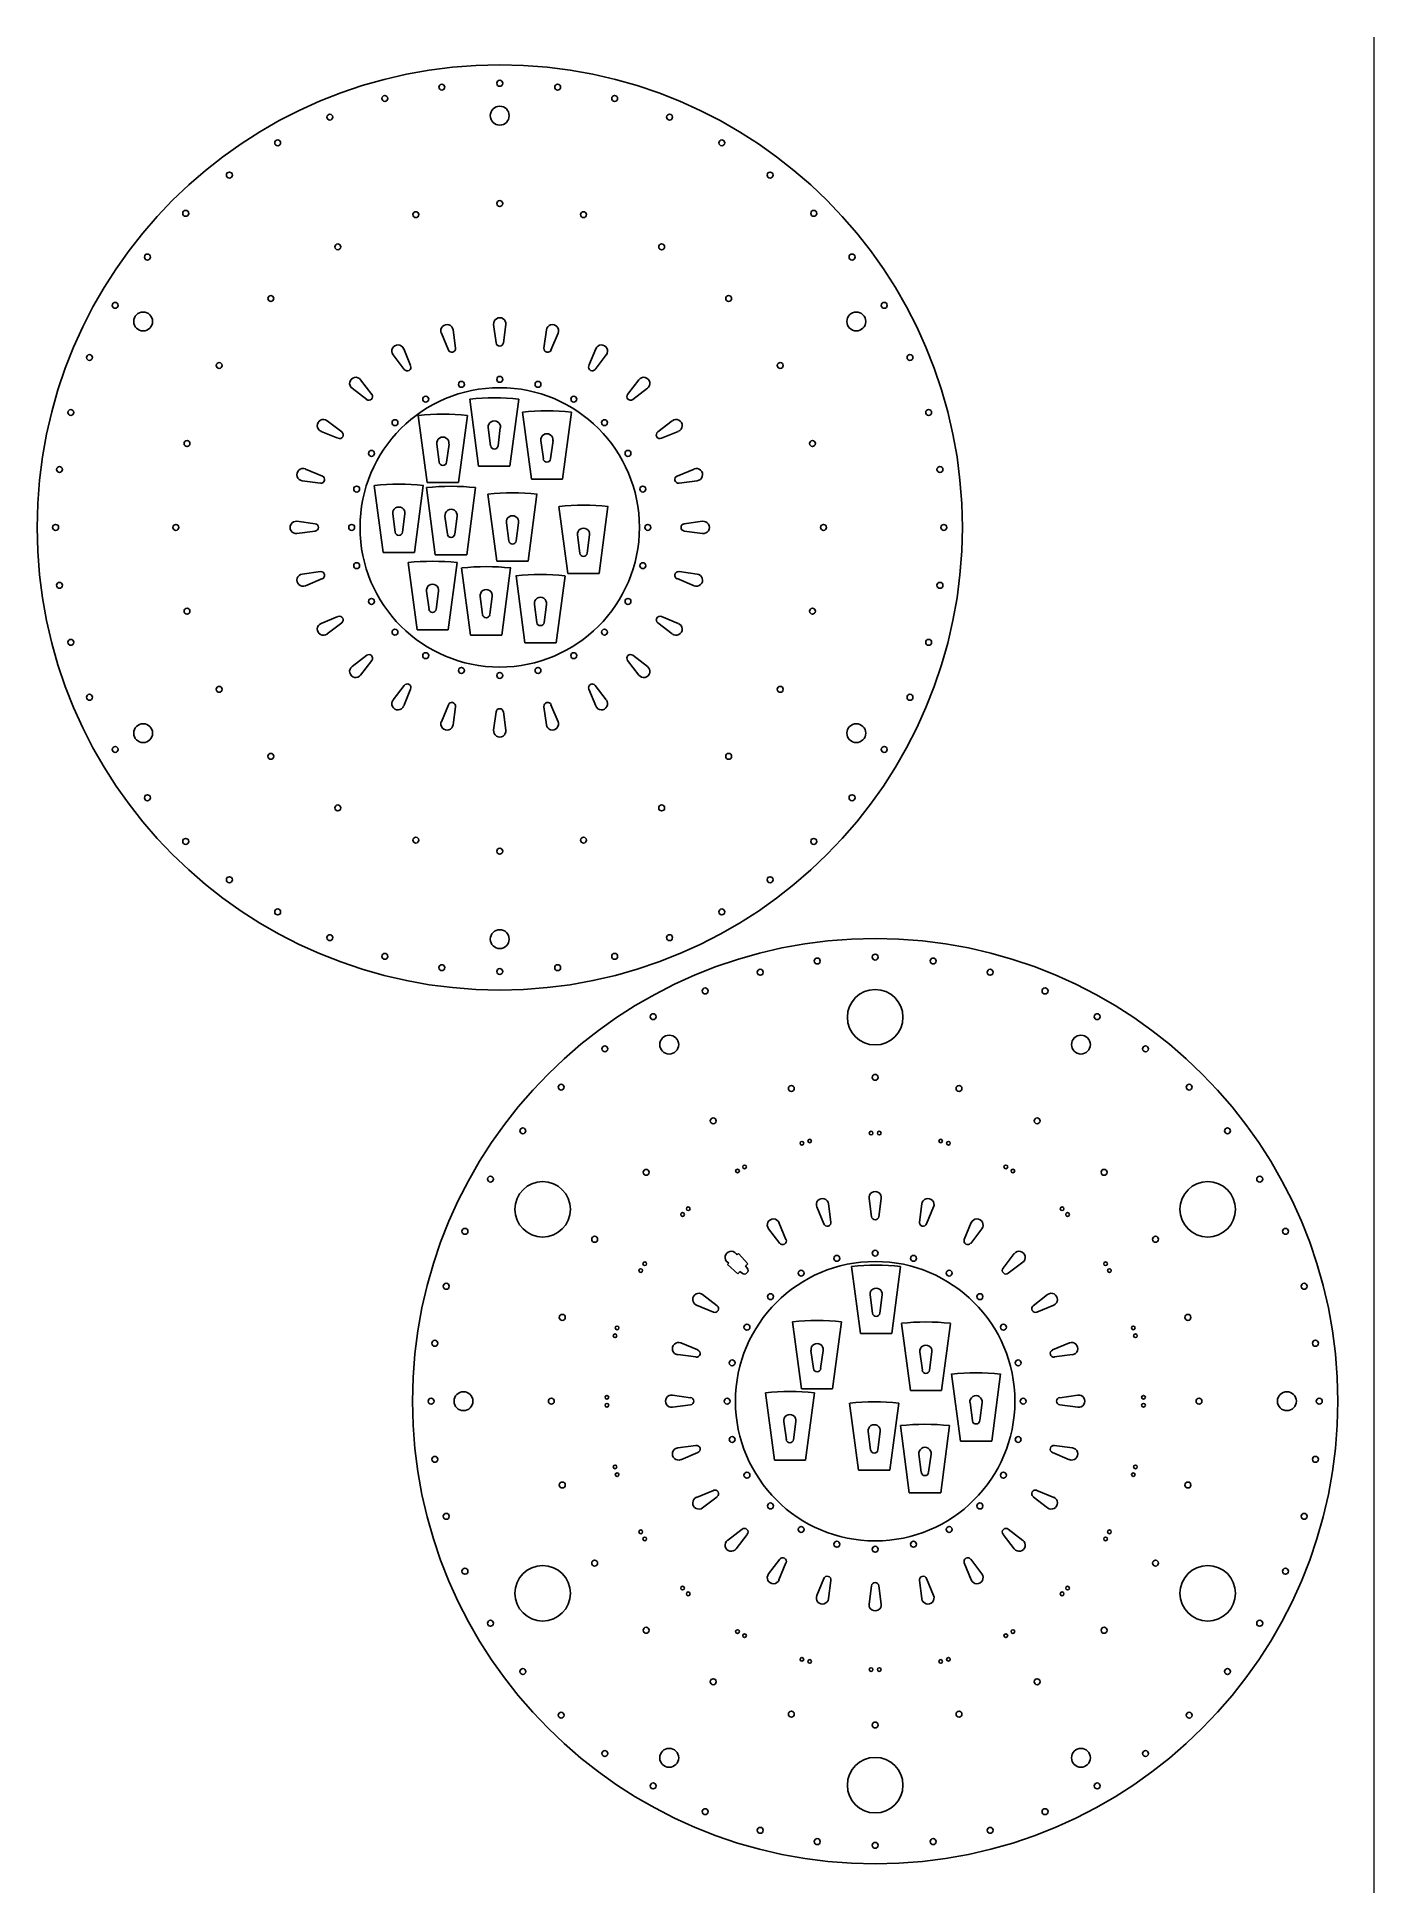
# Model space of a CAD drawing. Header units: millimetres. Extents: x 22 to 744, y -3 to 1000.
import ezdxf

# ---------------------------------------------------------------- set-up
doc = ezdxf.new("R2010")
doc.units = ezdxf.units.MM

msp = doc.modelspace()

# ---------------------------------------------------------------- linework, layer by layer
at = {"color": 7, "linetype": 'Continuous', "lineweight": 18}
msp.add_line((744.4, 1000), (744.4, -2.8), dxfattribs=at)
at = {"color": 7, "linetype": 'Continuous', "lineweight": 25}
for p, q in [((268.7, 844.7), (270, 834.8)), ((275.3, 844.7), (274, 834.8)), ((240.5, 840.1), (244.3, 830.9)), ((246.8, 841.8), (248.1, 832)), ((297.2, 841.8), (295.9, 832)), ((303.5, 840.1), (299.7, 830.9)), ((214.4, 828.4), (220.4, 820.5)), ((220.1, 831.6), (223.8, 822.5)), ((323.9, 831.6), (320.2, 822.5)), ((329.6, 828.4), (323.6, 820.5)), ((196.8, 814.9), (202.9, 807)), ((347.2, 814.9), (341.1, 807)), ((192.2, 810.3), (200.1, 804.2)), ((255.8, 804.4), (260.6, 768.1)), ((282.3, 804.4), (277.5, 768.1)), ((351.8, 810.3), (343.9, 804.2)), ((178.7, 792.7), (186.6, 786.7)), ((228, 795.6), (232.8, 759.3)), ((254.5, 795.6), (249.8, 759.3)), ((284.3, 797.4), (289.1, 761.1)), ((310.8, 797.4), (306, 761.1)), ((365.2, 792.7), (357.4, 786.7)), ((175.5, 787), (184.6, 783.3)), ((265.8, 789), (267.1, 779.1)), ((272.3, 789), (271.1, 779.1)), ((368.5, 787), (359.4, 783.3)), ((238, 780.1), (239.3, 770.3)), ((244.6, 780.1), (243.3, 770.3)), ((294.3, 782), (295.6, 772.2)), ((300.8, 782), (299.5, 772.2)), ((167, 766.6), (176.2, 762.8)), ((260.6, 768.1), (277.5, 768.1)), ((377, 766.6), (367.8, 762.8)), ((165.3, 760.3), (175.1, 759)), ((204.2, 757.8), (209, 721.5)), ((230.7, 757.8), (226, 721.5)), ((232.4, 756.6), (237.2, 720.3)), ((232.8, 759.3), (249.8, 759.3)), ((258.9, 756.6), (254.2, 720.3)), ((265.6, 753.1), (270.4, 716.8)), ((292.1, 753.1), (287.4, 716.8)), ((289.1, 761.1), (306, 761.1)), ((378.7, 760.3), (368.9, 759)), ((214.2, 742.4), (215.5, 732.5)), ((220.8, 742.4), (219.5, 732.5)), ((304, 746.4), (308.8, 710.1)), ((330.5, 746.4), (325.8, 710.1)), ((162.4, 738.4), (172.3, 737.1)), ((162.4, 731.8), (172.3, 733.1)), ((242.4, 741.2), (243.7, 731.4)), ((249, 741.2), (247.7, 731.4)), ((275.6, 737.6), (276.9, 727.8)), ((282.2, 737.6), (280.9, 727.8)), ((381.6, 738.4), (371.7, 737.1)), ((381.6, 731.8), (371.7, 733.1)), ((314, 731), (315.3, 721.2)), ((320.6, 731), (319.3, 721.2)), ((209, 721.5), (226, 721.5)), ((222.5, 716.1), (227.3, 679.8)), ((237.2, 720.3), (254.2, 720.3)), ((249, 716.1), (244.2, 679.8)), ((251.4, 713.2), (256.2, 676.9)), ((270.4, 716.8), (287.4, 716.8)), ((277.9, 713.2), (273.1, 676.9)), ((165.3, 709.9), (175.1, 711.2)), ((167, 703.6), (176.2, 707.4)), ((280.8, 709), (285.6, 672.7)), ((307.3, 709), (302.5, 672.7)), ((308.8, 710.1), (325.8, 710.1)), ((377, 703.6), (367.8, 707.4)), ((378.7, 709.9), (368.9, 711.2)), ((232.5, 700.7), (233.8, 690.8)), ((239, 700.7), (237.7, 690.8)), ((261.4, 697.8), (262.7, 688)), ((267.9, 697.8), (266.6, 688)), ((290.8, 693.5), (292.1, 683.7)), ((297.3, 693.5), (296, 683.7)), ((175.5, 683.2), (184.6, 687)), ((178.7, 677.5), (186.6, 683.5)), ((365.2, 677.5), (357.4, 683.5)), ((368.5, 683.2), (359.4, 687)), ((227.3, 679.8), (244.2, 679.8)), ((256.2, 676.9), (273.1, 676.9)), ((285.6, 672.7), (302.5, 672.7)), ((192.2, 659.9), (200.1, 666)), ((196.8, 655.3), (202.9, 663.2)), ((347.2, 655.3), (341.1, 663.2)), ((351.8, 659.9), (343.9, 666)), ((214.4, 641.9), (220.4, 649.7)), ((220.1, 638.6), (223.8, 647.7)), ((323.9, 638.6), (320.2, 647.7)), ((329.6, 641.9), (323.6, 649.7)), ((240.5, 630.1), (244.3, 639.3)), ((246.8, 628.4), (248.1, 638.2)), ((268.7, 625.5), (270, 635.4)), ((275.3, 625.5), (274, 635.4)), ((297.2, 628.4), (295.9, 638.2)), ((303.5, 630.1), (299.7, 639.3)), ((471.6, 372.4), (472.9, 362.6)), ((478.2, 372.4), (476.9, 362.6)), ((443.4, 367.9), (447.2, 358.7)), ((449.7, 369.5), (451, 359.7)), ((500.1, 369.5), (498.8, 359.7)), ((506.4, 367.9), (502.6, 358.7)), ((417.3, 356.1), (423.3, 348.2)), ((422.9, 359.4), (426.7, 350.2)), ((526.8, 359.4), (523, 350.2)), ((532.5, 356.1), (526.5, 348.2)), ((399.7, 342.7), (400.3, 342)), ((401, 342.7), (406, 337.1)), ((550, 342.7), (544, 334.8)), ((395.1, 338), (395.8, 337.5)), ((395.1, 336.7), (400.6, 331.7)), ((401.8, 332.9), (403, 332)), ((404.8, 336), (405.8, 334.8)), ((462.1, 335.7), (466.9, 299.4)), ((488.6, 335.7), (483.9, 299.4)), ((554.7, 338), (546.8, 332)), ((378.4, 314.8), (387.5, 311)), ((381.6, 320.5), (389.5, 314.4)), ((472.1, 320.3), (473.4, 310.5)), ((478.7, 320.3), (477.4, 310.5)), ((568.1, 320.5), (560.3, 314.4)), ((571.4, 314.8), (562.3, 311)), ((430.2, 305.8), (435, 269.5)), ((456.7, 305.8), (451.9, 269.5)), ((489.1, 304.9), (493.9, 268.7)), ((515.6, 304.9), (510.8, 268.7)), ((369.9, 294.4), (379.1, 290.6)), ((466.9, 299.4), (483.9, 299.4)), ((579.9, 294.4), (570.7, 290.6)), ((368.2, 288.1), (378, 286.8)), ((440.2, 290.3), (441.5, 280.5)), ((446.7, 290.3), (445.4, 280.5)), ((499.1, 289.5), (500.4, 279.7)), ((505.6, 289.5), (504.3, 279.7)), ((581.6, 288.1), (571.7, 286.8)), ((516.2, 277.6), (521, 241.3)), ((542.7, 277.6), (537.9, 241.3)), ((365.3, 266.1), (375.1, 264.8)), ((365.3, 259.6), (375.1, 260.9)), ((415.6, 267.4), (420.4, 231.1)), ((435, 269.5), (451.9, 269.5)), ((442.1, 267.4), (437.3, 231.1)), ((461.1, 261.9), (465.9, 225.6)), ((487.6, 261.9), (482.8, 225.6)), ((493.9, 268.7), (510.8, 268.7)), ((526.2, 262.2), (527.5, 252.4)), ((532.7, 262.2), (531.4, 252.4)), ((584.5, 266.1), (574.6, 264.8)), ((584.5, 259.6), (574.6, 260.9)), ((425.6, 251.9), (426.9, 242.1)), ((432.1, 251.9), (430.8, 242.1)), ((471.1, 246.5), (472.4, 236.7)), ((477.6, 246.5), (476.3, 236.7)), ((488.5, 249.7), (493.3, 213.4)), ((515, 249.7), (510.3, 213.4)), ((521, 241.3), (537.9, 241.3)), ((368.2, 237.7), (378, 239)), ((369.9, 231.3), (379.1, 235.1)), ((420.4, 231.1), (437.3, 231.1)), ((498.5, 234.3), (499.8, 224.5)), ((505.1, 234.3), (503.8, 224.5)), ((579.9, 231.3), (570.7, 235.1)), ((581.6, 237.7), (571.7, 239)), ((465.9, 225.6), (482.8, 225.6)), ((378.4, 210.9), (387.5, 214.7)), ((381.6, 205.2), (389.5, 211.3)), ((493.3, 213.4), (510.3, 213.4)), ((568.1, 205.2), (560.3, 211.3)), ((571.4, 210.9), (562.3, 214.7)), ((395.1, 187.7), (403, 193.7)), ((399.7, 183.1), (405.8, 190.9)), ((550, 183.1), (544, 190.9)), ((554.7, 187.7), (546.8, 193.7)), ((417.3, 169.6), (423.3, 177.5)), ((422.9, 166.3), (426.7, 175.5)), ((526.8, 166.3), (523, 175.5)), ((532.5, 169.6), (526.5, 177.5)), ((443.4, 157.9), (447.2, 167)), ((449.7, 156.2), (451, 166)), ((471.6, 153.3), (472.9, 163.1)), ((478.2, 153.3), (476.9, 163.1)), ((500.1, 156.2), (498.8, 166)), ((506.4, 157.9), (502.6, 167))]:
    msp.add_line(p, q, dxfattribs=at)
for centre, radius in [((272, 735.1), 250), ((240.7, 973), 1.6), ((272, 975.1), 1.6), ((303.3, 973), 1.6), ((209.9, 966.9), 1.6), ((334.1, 966.9), 1.6), ((180.2, 956.8), 1.6), ((272, 957.6), 5.1), ((363.8, 956.8), 1.6), ((152, 942.9), 1.6), ((392, 942.9), 1.6), ((125.9, 925.5), 1.6), ((418.1, 925.5), 1.6), ((102.3, 904.8), 1.6), ((226.7, 904.1), 1.6), ((272, 910.1), 1.6), ((317.3, 904.1), 1.6), ((441.7, 904.8), 1.6), ((81.6, 881.2), 1.6), ((184.5, 886.7), 1.6), ((359.5, 886.7), 1.6), ((462.4, 881.2), 1.6), ((64.2, 855.1), 1.6), ((148.3, 858.8), 1.6), ((395.7, 858.8), 1.6), ((479.8, 855.1), 1.6), ((79.3, 846.4), 5.1), ((464.7, 846.4), 5.1), ((50.3, 826.9), 1.6), ((120.4, 822.6), 1.6), ((423.6, 822.6), 1.6), ((493.7, 826.9), 1.6), ((251.3, 812.4), 1.6), ((272, 815.1), 1.6), ((292.7, 812.4), 1.6), ((272, 735.1), 75.5), ((232, 804.4), 1.6), ((312, 804.4), 1.6), ((40.2, 797.2), 1.6), ((215.4, 791.7), 1.6), ((328.6, 791.7), 1.6), ((503.8, 797.2), 1.6), ((103, 780.4), 1.6), ((202.7, 775.1), 1.6), ((341.3, 775.1), 1.6), ((441, 780.4), 1.6), ((34.1, 766.4), 1.6), ((509.9, 766.4), 1.6), ((194.7, 755.8), 1.6), ((349.3, 755.8), 1.6), ((32, 735.1), 1.6), ((97, 735.1), 1.6), ((192, 735.1), 1.6), ((352, 735.1), 1.6), ((447, 735.1), 1.6), ((512, 735.1), 1.6), ((194.7, 714.4), 1.6), ((349.3, 714.4), 1.6), ((34.1, 703.8), 1.6), ((509.9, 703.8), 1.6), ((202.7, 695.1), 1.6), ((341.3, 695.1), 1.6), ((103, 689.8), 1.6), ((441, 689.8), 1.6), ((40.2, 673), 1.6), ((215.4, 678.5), 1.6), ((328.6, 678.5), 1.6), ((503.8, 673), 1.6), ((232, 665.8), 1.6), ((312, 665.8), 1.6), ((251.3, 657.8), 1.6), ((272, 655.1), 1.6), ((292.7, 657.8), 1.6), ((50.3, 643.3), 1.6), ((120.4, 647.6), 1.6), ((423.6, 647.6), 1.6), ((493.7, 643.3), 1.6), ((79.3, 623.9), 5.1), ((464.7, 623.9), 5.1), ((64.2, 615.1), 1.6), ((148.3, 611.4), 1.6), ((395.7, 611.4), 1.6), ((479.8, 615.1), 1.6), ((81.6, 589), 1.6), ((184.5, 583.5), 1.6), ((359.5, 583.5), 1.6), ((462.4, 589), 1.6), ((102.3, 565.4), 1.6), ((226.7, 566.1), 1.6), ((272, 560.1), 1.6), ((317.3, 566.1), 1.6), ((441.7, 565.4), 1.6), ((125.9, 544.7), 1.6), ((418.1, 544.7), 1.6), ((152, 527.3), 1.6), ((392, 527.3), 1.6), ((180.2, 513.4), 1.6), ((474.9, 262.9), 250), ((272, 512.6), 5.1), ((363.8, 513.4), 1.6), ((209.9, 503.3), 1.6), ((334.1, 503.3), 1.6), ((443.6, 500.8), 1.6), ((474.9, 502.9), 1.6), ((506.2, 500.8), 1.6), ((240.7, 497.2), 1.6), ((272, 495.1), 1.6), ((303.3, 497.2), 1.6), ((412.8, 494.7), 1.6), ((537, 494.7), 1.6), ((383, 484.6), 1.6), ((474.9, 470.4), 15), ((566.7, 484.6), 1.6), ((354.9, 470.7), 1.6), ((594.9, 470.7), 1.6), ((328.8, 453.3), 1.6), ((363.6, 455.6), 5.1), ((586.1, 455.6), 5.1), ((621, 453.3), 1.6), ((305.2, 432.6), 1.6), ((429.6, 431.9), 1.6), ((474.9, 437.9), 1.6), ((520.2, 431.9), 1.6), ((644.6, 432.6), 1.6), ((387.4, 414.4), 1.6), ((562.4, 414.4), 1.6), ((284.5, 409), 1.6), ((435.3, 402.3), 1), ((439.5, 403.5), 1), ((472.7, 407.8), 1), ((477.1, 407.8), 1), ((510.3, 403.5), 1), ((514.5, 402.3), 1), ((665.3, 409), 1.6), ((267, 382.9), 1.6), ((295.2, 366.6), 15), ((351.1, 386.6), 1.6), ((400.5, 387.3), 1), ((404.3, 389.5), 1), ((545.5, 389.5), 1), ((549.3, 387.3), 1), ((598.6, 386.6), 1.6), ((654.6, 366.6), 15), ((682.7, 382.9), 1.6), ((370.8, 363.8), 1), ((373.9, 366.9), 1), ((575.9, 366.9), 1), ((578.9, 363.8), 1), ((253.2, 354.7), 1.6), ((323.3, 350.4), 1.6), ((626.4, 350.4), 1.6), ((696.6, 354.7), 1.6), ((454.2, 340.1), 1.6), ((474.9, 342.9), 1.6), ((495.6, 340.1), 1.6), ((348.2, 333.5), 1), ((350.4, 337.2), 1), ((474.9, 262.9), 75.5), ((434.9, 332.1), 1.6), ((514.9, 332.1), 1.6), ((599.4, 337.2), 1), ((601.5, 333.5), 1), ((243.1, 325), 1.6), ((418.3, 319.4), 1.6), ((531.5, 319.4), 1.6), ((706.7, 325), 1.6), ((305.8, 308.2), 1.6), ((335.4, 302.5), 1), ((405.6, 302.9), 1.6), ((544.2, 302.9), 1.6), ((614.4, 302.5), 1), ((643.9, 308.2), 1.6), ((236.9, 294.2), 1.6), ((334.3, 298.3), 1), ((615.5, 298.3), 1), ((712.8, 294.2), 1.6), ((397.6, 283.6), 1.6), ((552.2, 283.6), 1.6), ((234.9, 262.9), 1.6), ((252.4, 262.9), 5.1), ((299.9, 262.9), 1.6), ((329.9, 265), 1), ((329.9, 260.7), 1), ((394.9, 262.9), 1.6), ((554.9, 262.9), 1.6), ((619.9, 265), 1), ((619.9, 260.7), 1), ((649.9, 262.9), 1.6), ((697.4, 262.9), 5.1), ((714.9, 262.9), 1.6), ((397.6, 242.2), 1.6), ((552.2, 242.2), 1.6), ((236.9, 231.5), 1.6), ((712.8, 231.5), 1.6), ((334.3, 227.4), 1), ((335.4, 223.2), 1), ((405.6, 222.9), 1.6), ((544.2, 222.9), 1.6), ((614.4, 223.2), 1), ((615.5, 227.4), 1), ((305.8, 217.6), 1.6), ((643.9, 217.6), 1.6), ((243.1, 200.7), 1.6), ((418.3, 206.3), 1.6), ((531.5, 206.3), 1.6), ((706.7, 200.7), 1.6), ((348.2, 192.3), 1), ((434.9, 193.6), 1.6), ((514.9, 193.6), 1.6), ((601.5, 192.3), 1), ((350.4, 188.5), 1), ((454.2, 185.6), 1.6), ((474.9, 182.9), 1.6), ((495.6, 185.6), 1.6), ((599.4, 188.5), 1), ((253.2, 171), 1.6), ((295.2, 159.1), 15), ((323.3, 175.4), 1.6), ((626.4, 175.4), 1.6), ((654.6, 159.1), 15), ((696.6, 171), 1.6), ((370.8, 161.9), 1), ((578.9, 161.9), 1), ((373.9, 158.8), 1), ((575.9, 158.8), 1), ((267, 142.9), 1.6), ((351.1, 139.1), 1.6), ((598.6, 139.1), 1.6), ((682.7, 142.9), 1.6), ((400.5, 138.4), 1), ((404.3, 136.2), 1), ((545.5, 136.2), 1), ((549.3, 138.4), 1), ((435.3, 123.4), 1), ((439.5, 122.3), 1), ((510.3, 122.3), 1), ((514.5, 123.4), 1), ((284.5, 116.8), 1.6), ((387.4, 111.3), 1.6), ((472.7, 117.9), 1), ((477.1, 117.9), 1), ((562.4, 111.3), 1.6), ((665.3, 116.8), 1.6), ((305.2, 93.2), 1.6), ((429.6, 93.8), 1.6), ((520.2, 93.8), 1.6), ((644.6, 93.2), 1.6), ((474.9, 87.9), 1.6), ((328.8, 72.5), 1.6), ((363.6, 70.2), 5.1), ((474.9, 55.4), 15), ((586.1, 70.2), 5.1), ((621, 72.5), 1.6), ((354.9, 55), 1.6), ((594.9, 55), 1.6), ((383, 41.1), 1.6), ((566.7, 41.1), 1.6), ((412.8, 31), 1.6), ((537, 31), 1.6), ((443.6, 24.9), 1.6), ((474.9, 22.9), 1.6), ((506.2, 24.9), 1.6)]:
    msp.add_circle(centre, radius, dxfattribs=at)
for centre, radius, start, end in [((243.5, 841.4), 3.31, 7.5, 202.5), ((272, 845.1), 3.31, 352.5, 187.5), ((300.5, 841.4), 3.31, 337.5, 172.5), ((217, 830.4), 3.31, 22.5, 217.5), ((272, 835.1), 2, 187.5, 352.5), ((327, 830.4), 3.31, 322.5, 157.5), ((222, 821.7), 2, 217.5, 22.5), ((246.1, 831.7), 2, 202.5, 7.5), ((297.9, 831.7), 2, 172.5, 337.5), ((322, 821.7), 2, 157.5, 322.5), ((194.2, 812.9), 3.31, 37.5, 232.5), ((349.8, 812.9), 3.31, 307.5, 142.5), ((201.3, 805.8), 2, 232.5, 37.5), ((269.1, 680.1), 125, 83.9123, 96.0877), ((342.7, 805.8), 2, 142.5, 307.5), ((176.7, 790.1), 3.31, 52.5, 247.5), ((241.3, 671.3), 125, 83.9123, 96.0877), ((269.1, 789.4), 3.31, 352.5, 187.5), ((297.5, 673.1), 125, 83.9123, 96.0877), ((367.3, 790.1), 3.31, 292.5, 127.5), ((185.4, 785.1), 2, 247.5, 52.5), ((241.3, 780.6), 3.31, 352.5, 187.5), ((297.5, 782.4), 3.31, 352.5, 187.5), ((358.6, 785.1), 2, 127.5, 292.5), ((269.1, 779.4), 2, 187.5, 352.5), ((165.7, 763.6), 3.31, 67.5, 262.5), ((175.4, 761), 2, 262.5, 67.5), ((241.3, 770.6), 2, 187.5, 352.5), ((297.5, 772.4), 2, 187.5, 352.5), ((368.6, 761), 2, 112.5, 277.5), ((378.3, 763.6), 3.31, 277.5, 112.5), ((217.5, 633.5), 125, 83.9123, 96.0877), ((245.7, 632.3), 125, 83.9123, 96.0877), ((278.9, 628.8), 125, 83.9123, 96.0877), ((217.5, 742.8), 3.31, 352.5, 187.5), ((245.7, 741.6), 3.31, 352.5, 187.5), ((317.3, 622.1), 125, 83.9123, 96.0877), ((162, 735.1), 3.31, 82.5, 277.5), ((172, 735.1), 2, 277.5, 82.5), ((217.5, 732.8), 2, 187.5, 352.5), ((278.9, 738.1), 3.31, 352.5, 187.5), ((317.3, 731.4), 3.31, 352.5, 187.5), ((372, 735.1), 2, 97.5, 262.5), ((382, 735.1), 3.31, 262.5, 97.5), ((245.7, 731.6), 2, 187.5, 352.5), ((278.9, 728.1), 2, 187.5, 352.5), ((235.7, 591.8), 125, 83.9123, 96.0877), ((264.7, 588.9), 125, 83.9123, 96.0877), ((317.3, 721.4), 2, 187.5, 352.5), ((165.7, 706.6), 3.31, 97.5, 292.5), ((175.4, 709.2), 2, 292.5, 97.5), ((235.7, 701.1), 3.31, 352.5, 187.5), ((294, 584.7), 125, 83.9123, 96.0877), ((368.6, 709.2), 2, 82.5, 247.5), ((378.3, 706.6), 3.31, 247.5, 82.5), ((264.7, 698.2), 3.31, 352.5, 187.5), ((294, 694), 3.31, 352.5, 187.5), ((176.7, 680.1), 3.31, 112.5, 307.5), ((185.4, 685.1), 2, 307.5, 112.5), ((235.7, 691.1), 2, 187.5, 352.5), ((264.7, 688.2), 2, 187.5, 352.5), ((294, 684), 2, 187.5, 352.5), ((358.6, 685.1), 2, 67.5, 232.5), ((367.3, 680.1), 3.31, 232.5, 67.5), ((201.3, 664.4), 2, 322.5, 127.5), ((342.7, 664.4), 2, 52.5, 217.5), ((194.2, 657.3), 3.31, 127.5, 322.5), ((349.8, 657.3), 3.31, 217.5, 52.5), ((217, 639.8), 3.31, 142.5, 337.5), ((222, 648.5), 2, 337.5, 142.5), ((322, 648.5), 2, 37.5, 202.5), ((327, 639.8), 3.31, 202.5, 37.5), ((246.1, 638.5), 2, 352.5, 157.5), ((272, 635.1), 2, 7.5, 172.5), ((297.9, 638.5), 2, 22.5, 187.5), ((243.5, 628.9), 3.31, 157.5, 352.5), ((272, 625.1), 3.31, 172.5, 7.5), ((300.5, 628.9), 3.31, 187.5, 22.5), ((446.4, 369.1), 3.31, 7.5, 202.5), ((474.9, 372.9), 3.31, 352.5, 187.5), ((503.4, 369.1), 3.31, 337.5, 172.5), ((419.9, 358.1), 3.31, 22.5, 217.5), ((474.9, 362.9), 2, 187.5, 352.5), ((529.9, 358.1), 3.31, 322.5, 157.5), ((449, 359.5), 2, 202.5, 7.5), ((500.8, 359.5), 2, 172.5, 337.5), ((397.1, 340.6), 3.31, 37.5, 232.5), ((474.9, 262.9), 108.8, 132.7926, 133.3332), ((424.9, 349.5), 2, 217.5, 22.5), ((524.9, 349.5), 2, 157.5, 322.5), ((552.7, 340.6), 3.31, 307.5, 142.5), ((474.9, 262.9), 108.8, 136.6668, 137.2074), ((474.9, 262.9), 101.2, 136.233, 137.1586), ((404.2, 333.6), 2, 232.5, 37.5), ((474.9, 262.9), 101.2, 132.8414, 133.767), ((475.4, 211.4), 125, 83.9123, 96.0877), ((545.6, 333.6), 2, 142.5, 307.5), ((379.6, 317.9), 3.31, 52.5, 247.5), ((475.4, 320.7), 3.31, 352.5, 187.5), ((570.1, 317.9), 3.31, 292.5, 127.5), ((388.3, 312.9), 2, 247.5, 52.5), ((561.5, 312.9), 2, 127.5, 292.5), ((443.5, 181.5), 125, 83.9123, 96.0877), ((475.4, 310.7), 2, 187.5, 352.5), ((502.3, 180.7), 125, 83.9123, 96.0877), ((368.6, 291.3), 3.31, 67.5, 262.5), ((443.5, 290.8), 3.31, 352.5, 187.5), ((502.3, 289.9), 3.31, 352.5, 187.5), ((581.1, 291.3), 3.31, 277.5, 112.5), ((378.3, 288.7), 2, 262.5, 67.5), ((571.5, 288.7), 2, 112.5, 277.5), ((443.5, 280.8), 2, 187.5, 352.5), ((502.3, 279.9), 2, 187.5, 352.5), ((529.4, 153.3), 125, 83.9123, 96.0877), ((364.9, 262.9), 3.31, 82.5, 277.5), ((374.9, 262.9), 2, 277.5, 82.5), ((428.8, 143.1), 125, 83.9123, 96.0877), ((474.4, 137.6), 125, 83.9123, 96.0877), ((529.4, 262.6), 3.31, 352.5, 187.5), ((574.9, 262.9), 2, 97.5, 262.5), ((584.9, 262.9), 3.31, 262.5, 97.5), ((428.8, 252.4), 3.31, 352.5, 187.5), ((529.4, 252.6), 2, 187.5, 352.5), ((428.8, 242.4), 2, 187.5, 352.5), ((474.4, 246.9), 3.31, 352.5, 187.5), ((501.8, 125.4), 125, 83.9123, 96.0877), ((368.6, 234.4), 3.31, 97.5, 292.5), ((378.3, 237), 2, 292.5, 97.5), ((474.4, 236.9), 2, 187.5, 352.5), ((501.8, 234.7), 3.31, 352.5, 187.5), ((571.5, 237), 2, 82.5, 247.5), ((581.1, 234.4), 3.31, 247.5, 82.5), ((501.8, 224.7), 2, 187.5, 352.5), ((379.6, 207.9), 3.31, 112.5, 307.5), ((388.3, 212.9), 2, 307.5, 112.5), ((561.5, 212.9), 2, 67.5, 232.5), ((570.1, 207.9), 3.31, 232.5, 67.5), ((404.2, 192.2), 2, 322.5, 127.5), ((545.6, 192.2), 2, 52.5, 217.5), ((397.1, 185.1), 3.31, 127.5, 322.5), ((552.7, 185.1), 3.31, 217.5, 52.5), ((424.9, 176.3), 2, 337.5, 142.5), ((524.9, 176.3), 2, 37.5, 202.5), ((419.9, 167.6), 3.31, 142.5, 337.5), ((449, 166.3), 2, 352.5, 157.5), ((474.9, 162.9), 2, 7.5, 172.5), ((500.8, 166.3), 2, 22.5, 187.5), ((529.9, 167.6), 3.31, 202.5, 37.5), ((446.4, 156.6), 3.31, 157.5, 352.5), ((474.9, 152.9), 3.31, 172.5, 7.5), ((503.4, 156.6), 3.31, 187.5, 22.5)]:
    msp.add_arc(centre, radius, start, end, dxfattribs=at)

doc.saveas('drawing.dxf')
